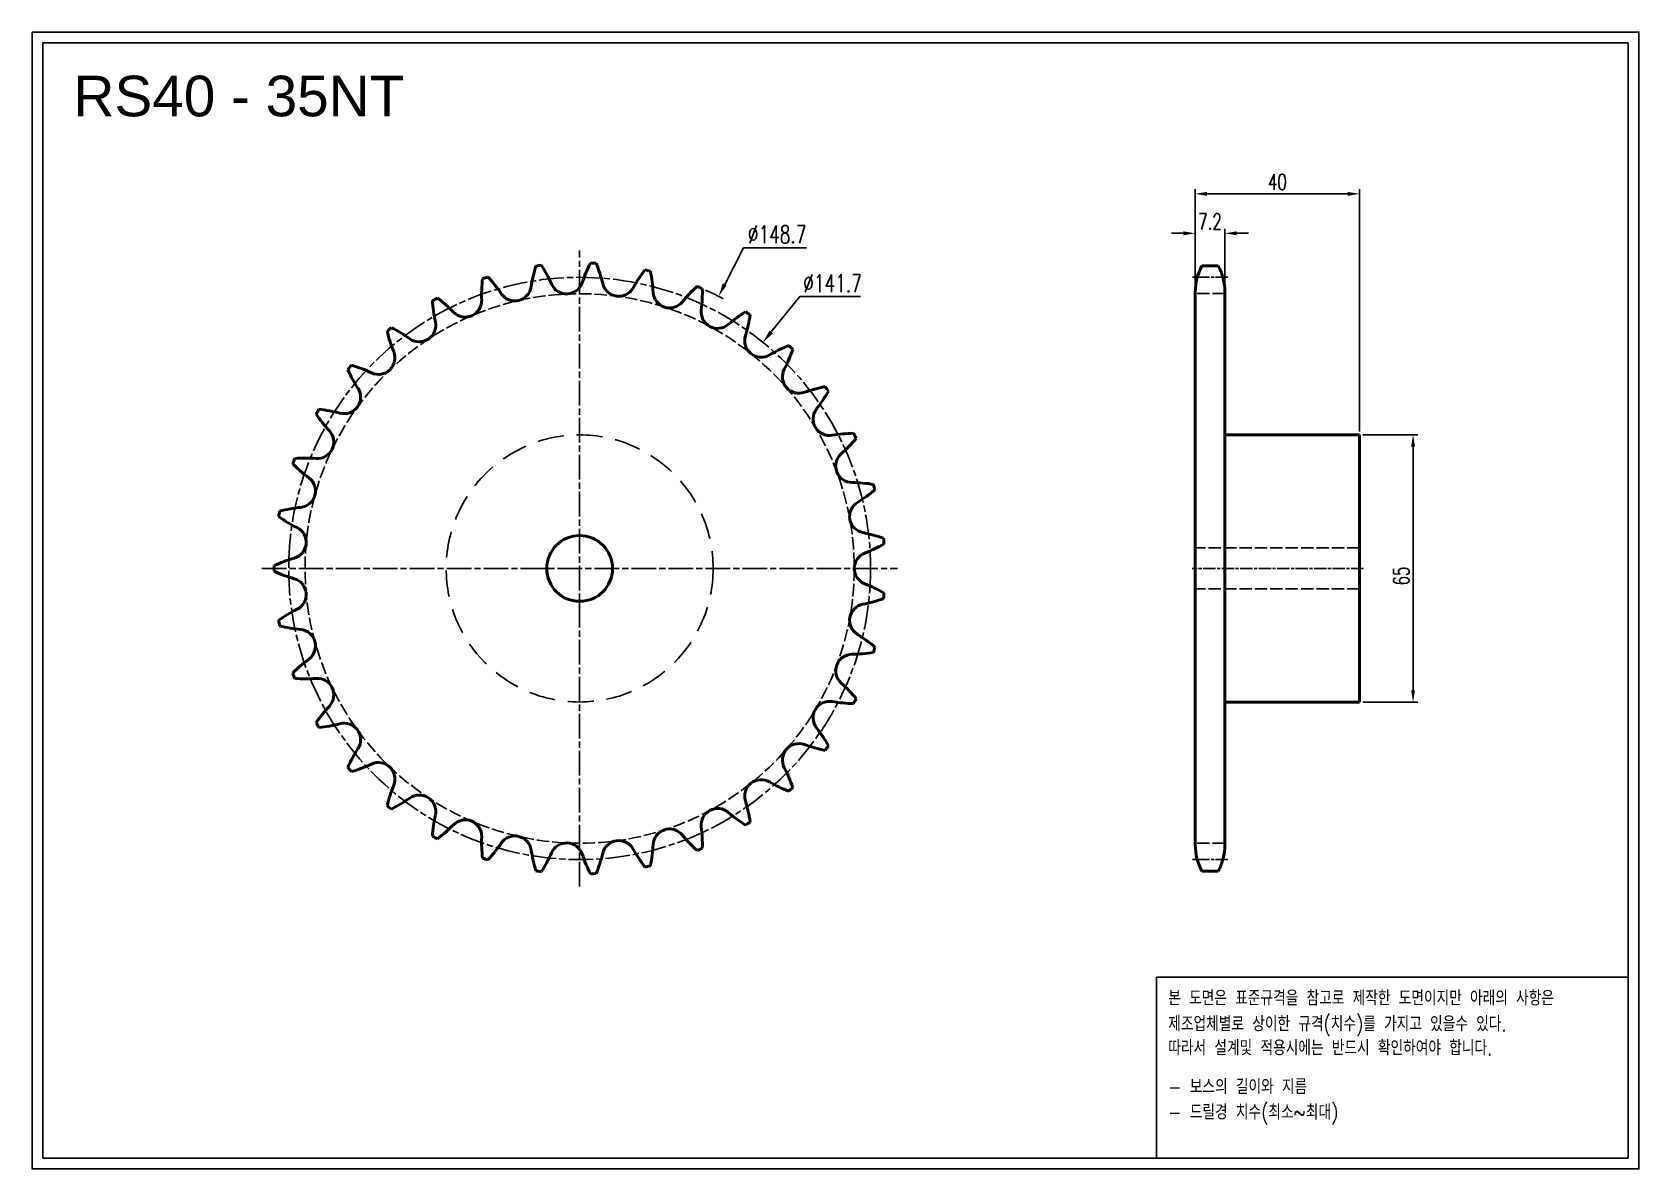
# Model space of a CAD drawing. Header units: millimetres. Extents: x -19735 to -19344, y 1699 to 1976.
import ezdxf

# ---------------------------------------------------------------- set-up
doc = ezdxf.new("R2010")
doc.units = ezdxf.units.MM
for name, pattern in [('AM_ISO02W050', [7.5, 6, -1.5]), ('AM_ISO02W050x2', [3.75, 3, -0.75]), ('AM_ISO08W050', [18, 12, -1.5, 3, -1.5]), ('AM_ISO08W050x2', [9, 6, -0.75, 1.5, -0.75]), ('HIDDEN', [9.525, 6.35, -3.175])]:
    doc.linetypes.add(name, pattern=pattern)
for name, color, linetype, lineweight in [('AM_0N', 7, 'Continuous', 50), ('AM_3N', 6, 'AM_ISO02W050', 25), ('AM_7', 4, 'AM_ISO08W050', 25), ('AM_7N', 4, 'AM_ISO08W050', 25)]:
    doc.layers.add(name, color=color, linetype=linetype, lineweight=lineweight)
doc.layers.add('HL', color=2, linetype='HIDDEN')
doc.layers.add('S-DIM', color=7, linetype='Continuous')
doc.styles.add('HAN', font='ROMANS.shx', dxfattribs={"width": 0.7, "bigfont": 'whgtxt.shx'})
doc.styles.add('HSG', font='SIMPLEX.shx', dxfattribs={"width": 0.7, "bigfont": 'HSG.shx'})
doc.styles.get("Standard").update_dxf_attribs({"font": 'arial.ttf'})
doc.dimstyles.new('APP4', dxfattribs={"dimscale": 1.6, "dimtxt": 2.4, "dimasz": 1.8, "dimexe": 0.7, "dimexo": 0.5, "dimgap": 0.6, "dimtad": 1, "dimtoh": 1, "dimdec": 1, "dimrnd": 0.01, "dimzin": 9, "dimdsep": 46, "dimtxsty": 'HSG', "dimcen": 0, "dimclrd": 1, "dimclre": 1, "dimclrt": 256, "dimazin": 2, "dimtp": 1, "dimtm": 1, "dimtfac": 0.5, "dimtdec": 1, "dimtofl": 0, "dimtmove": 0, "dimatfit": 3, "dimfxl": 0, "dimtvp": 1, "dimtolj": 2, "dimlwd": -1, "dimlwe": -1, "dimarcsym": 0})
doc.dimstyles.new('APP8', dxfattribs={"dimscale": 1.8, "dimtxt": 2.4, "dimasz": 1.8, "dimexe": 0.7, "dimexo": 0.5, "dimgap": 0.6, "dimtad": 1, "dimtoh": 1, "dimdec": 1, "dimrnd": 0.01, "dimzin": 9, "dimdsep": 46, "dimtxsty": 'HSG', "dimcen": 0, "dimclrd": 1, "dimclre": 1, "dimclrt": 256, "dimazin": 2, "dimtp": 1, "dimtm": 1, "dimtfac": 0.5, "dimtdec": 1, "dimtofl": 0, "dimtmove": 0, "dimatfit": 3, "dimfxl": 0, "dimtvp": 1, "dimtolj": 2, "dimlwd": -1, "dimlwe": -1, "dimarcsym": 0})

# ---------------------------------------------------------------- blocks, each defined once
blk = doc.blocks.new('*D1')
at = {"layer": 'Defpoints', "color": 0, "transparency": 16777216}
for p in [(-19568.22, 1911.76), (-19635.89, 1779.31)]:
    blk.add_point(p, dxfattribs=at)
at = {"layer": 'S-DIM', "color": 1, "transparency": 16777216}
for p, q in [((-19562.18, 1923.58), (-19566.74, 1914.64)), ((-19546.84, 1923.58), (-19562.18, 1923.58))]:
    blk.add_line(p, q, dxfattribs=at)
blk.add_arc((-19602.05, 1845.53), 74.36, 61.9653, 65.6372, dxfattribs=at)
blk.add_solid([(-19567.22, 1914.89), (-19566.26, 1914.39), (-19568.22, 1911.76)], dxfattribs=at)
at = {"layer": 'S-DIM', "transparency": 16777216, "insert": (-19553.97, 1926.82), "char_height": 4.32, "attachment_point": 5, "style": 'HSG'}
blk.add_mtext('\\A2;∅148.7', dxfattribs=at)
blk = doc.blocks.new('*D2')
at = {"layer": 'Defpoints', "color": 0, "transparency": 16777216}
for p in [(-19557.43, 1900.56), (-19646.67, 1790.51)]:
    blk.add_point(p, dxfattribs=at)
at = {"layer": 'S-DIM', "color": 1, "transparency": 16777216}
for p, q in [((-19548.41, 1911.69), (-19555.39, 1903.07)), ((-19533.65, 1911.69), (-19548.41, 1911.69))]:
    blk.add_line(p, q, dxfattribs=at)
blk.add_solid([(-19555.81, 1903.41), (-19554.97, 1902.73), (-19557.43, 1900.56)], dxfattribs=at)
at = {"layer": 'S-DIM', "transparency": 16777216, "insert": (-19540.49, 1914.93), "char_height": 4.32, "attachment_point": 5, "style": 'HSG'}
blk.add_mtext('\\A2;∅141.7', dxfattribs=at)
blk = doc.blocks.new('*D3')
at = {"layer": 'Defpoints', "color": 0, "transparency": 16777216}
for p in [(-19444.97, 1927.08), (-19452.17, 1912.4), (-19444.97, 1912.4)]:
    blk.add_point(p, dxfattribs=at)
at = {"layer": 'S-DIM', "color": 1, "transparency": 16777216}
for p, q in [((-19455.05, 1927.08), (-19457.93, 1927.08)), ((-19452.17, 1913.2), (-19452.17, 1928.2)), ((-19444.97, 1913.2), (-19444.97, 1928.2)), ((-19442.09, 1927.08), (-19439.21, 1927.08))]:
    blk.add_line(p, q, dxfattribs=at)
for points in [[(-19455.05, 1927.56), (-19455.05, 1926.6), (-19452.17, 1927.08)], [(-19442.09, 1927.56), (-19442.09, 1926.6), (-19444.97, 1927.08)]]:
    blk.add_solid(points, dxfattribs=at)
at = {"layer": 'S-DIM', "transparency": 16777216, "insert": (-19448.57, 1929.96), "char_height": 3.84, "attachment_point": 5, "style": 'HSG'}
blk.add_mtext('\\A2;7.2', dxfattribs=at)
blk = doc.blocks.new('*D4')
at = {"layer": 'Defpoints', "color": 0, "transparency": 16777216}
for p in [(-19412.17, 1936.68), (-19452.17, 1912.4), (-19412.17, 1878.03)]:
    blk.add_point(p, dxfattribs=at)
at = {"layer": 'S-DIM', "color": 1, "transparency": 16777216}
for p, q in [((-19452.17, 1913.2), (-19452.17, 1937.8)), ((-19449.29, 1936.68), (-19415.05, 1936.68)), ((-19412.17, 1878.83), (-19412.17, 1937.8))]:
    blk.add_line(p, q, dxfattribs=at)
for points in [[(-19449.29, 1937.16), (-19449.29, 1936.2), (-19452.17, 1936.68)], [(-19415.05, 1937.16), (-19415.05, 1936.2), (-19412.17, 1936.68)]]:
    blk.add_solid(points, dxfattribs=at)
at = {"layer": 'S-DIM', "transparency": 16777216, "insert": (-19432.17, 1939.56), "char_height": 3.84, "attachment_point": 5, "style": 'HSG'}
blk.add_mtext('\\A2;40', dxfattribs=at)
blk = doc.blocks.new('*D5')
at = {"layer": 'Defpoints', "color": 0, "transparency": 16777216}
for p in [(-19412.17, 1878.03), (-19412.17, 1813.03), (-19399.14, 1813.03)]:
    blk.add_point(p, dxfattribs=at)
at = {"layer": 'S-DIM', "color": 1, "transparency": 16777216}
for p, q in [((-19411.37, 1878.03), (-19398.02, 1878.03)), ((-19399.14, 1875.15), (-19399.14, 1815.91)), ((-19411.37, 1813.03), (-19398.02, 1813.03))]:
    blk.add_line(p, q, dxfattribs=at)
for points in [[(-19399.62, 1875.15), (-19398.66, 1875.15), (-19399.14, 1878.03)], [(-19399.62, 1815.91), (-19398.66, 1815.91), (-19399.14, 1813.03)]]:
    blk.add_solid(points, dxfattribs=at)
at = {"layer": 'S-DIM', "transparency": 16777216, "insert": (-19402.02, 1843.68), "char_height": 3.84, "attachment_point": 5, "rotation": 90, "style": 'HSG'}
blk.add_mtext('\\A2;65', dxfattribs=at)
blk = doc.blocks.new('notice1')
at = {"color": 4}
blk.add_lwpolyline([(-22142.12, 1735.9), (-22053.8, 1735.9), (-22053.8, 1702.07), (-22142.12, 1702.07)], close=True, dxfattribs=at)
at = {"color": 4, "style": 'HAN', "width": 0.8}
for s, p in [('본 도면은 표준규격을 참고로 제작한 도면이지만 아래의 사항은', (-22139.9, 1730.62)), ('제조업체별로 상이한 규격(치수)를 가지고 있을수 있다.', (-22139.9, 1725.78)), ('따라서 설계및 적용시에는 반드시 확인하여야 합니다.', (-22139.9, 1721.28)), ('- 보스의 길이와 지름', (-22139.9, 1714.03)), ('- 드릴경 치수(최소~최대)', (-22139.9, 1709.27))]:
    blk.add_text(s, height=2.7949, dxfattribs=at).set_placement(p)

msp = doc.modelspace()

# ---------------------------------------------------------------- linework, layer by layer
for points in [[(-19735.35, 1976.03), (-19344.17, 1976.03), (-19344.17, 1699.43), (-19735.35, 1699.43)], [(-19732.72, 1973.39), (-19346.8, 1973.39), (-19346.8, 1702.07), (-19732.72, 1702.07)]]:
    msp.add_lwpolyline(points, close=True)
at = {"layer": 'AM_0N'}
for p, q in [((-19450.56, 1919.18), (-19446.59, 1919.18)), ((-19452.17, 1912.78), (-19452.17, 1778.29)), ((-19444.97, 1912.78), (-19444.97, 1778.29)), ((-19444.97, 1878.03), (-19412.17, 1878.03)), ((-19412.17, 1878.03), (-19412.17, 1813.03)), ((-19444.97, 1813.03), (-19412.17, 1813.03)), ((-19450.56, 1771.89), (-19446.59, 1771.89))]:
    msp.add_line(p, q, dxfattribs=at)
msp.add_circle((-19602.05, 1845.53), 8, dxfattribs=at)
for centre, radius, start, end in [((-19578.94, 1908.87), 35.3, 163.1078, 171.5714), ((-19602.05, 1845.53), 74.36, 97.1877, 98.2408), ((-19641.19, 1900.44), 35.3, 23.8571, 32.3208), ((-19568, 1903.73), 35.3, 152.8221, 161.2857), ((-19602.05, 1845.53), 74.36, 86.902, 87.9551), ((-19630.75, 1906.55), 35.3, 13.5714, 22.0351), ((-19558.15, 1896.71), 35.3, 142.5364, 151), ((-19602.05, 1845.53), 74.36, 76.6163, 77.6694), ((-19619.4, 1910.69), 35.3, 3.2857, 11.7494), ((-19438.67, 1912.78), 13.5, 151.7009, 180), ((-19458.47, 1912.78), 13.5, 0, 28.2991), ((-19590.62, 1911.98), 35.3, 173.3935, 181.8571), ((-19602.05, 1845.53), 74.36, 107.4734, 108.5266), ((-19650.36, 1892.57), 35.3, 34.1429, 42.6065), ((-19617.82, 1914.64), 4.01, 214.1429, 351.5714), ((-19605.23, 1916.34), 4.01, 203.8571, 341.2857), ((-19592.54, 1915.77), 4.01, 193.5714, 331), ((-19549.72, 1888.05), 35.3, 132.2506, 140.7143), ((-19602.05, 1845.53), 74.36, 66.3306, 67.3837), ((-19607.48, 1912.74), 35.3, 353, 1.4636), ((-19602.05, 1845.53), 74.36, 117.7592, 118.8123), ((-19602.67, 1912.96), 35.3, 183.6792, 192.1429), ((-19657.98, 1883.19), 35.3, 44.4286, 52.8922), ((-19629.91, 1910.71), 4.01, 224.4286, 1.8571), ((-19580.15, 1912.94), 4.01, 183.2857, 320.7143), ((-19641.1, 1904.69), 4.01, 234.7143, 12.1429), ((-19568.46, 1907.95), 4.01, 173, 310.4286), ((-19542.97, 1878.02), 35.3, 121.9649, 130.4286), ((-19595.4, 1912.63), 35.3, 342.7143, 351.1779), ((-19602.05, 1845.53), 74.36, 56.0449, 57.098), ((-19602.05, 1845.53), 74.36, 128.0449, 129.098), ((-19614.69, 1911.76), 35.3, 193.9649, 202.4286), ((-19663.81, 1872.6), 35.3, 54.7143, 63.1779), ((-19557.86, 1900.95), 4.01, 162.7143, 300.1429), ((-19651.03, 1896.76), 4.01, 245, 22.4286), ((-19538.12, 1866.95), 35.3, 111.6792, 120.1429), ((-19583.52, 1910.36), 35.3, 332.4286, 340.8922), ((-19602.05, 1845.53), 74.36, 45.7592, 46.8123), ((-19602.05, 1845.53), 74.36, 138.3306, 139.3837), ((-19626.32, 1908.44), 35.3, 204.2506, 212.7143), ((-19667.65, 1861.14), 35.3, 65, 73.4636), ((-19548.67, 1892.17), 4.01, 152.4286, 289.8571), ((-19535.32, 1855.19), 35.3, 101.3935, 109.8571), ((-19602.05, 1845.53), 74.36, 35.4734, 36.5266), ((-19659.39, 1887.2), 4.01, 255.2857, 32.7143), ((-19572.24, 1906.01), 35.3, 322.1429, 330.6065), ((-19602.05, 1845.53), 74.36, 148.6163, 149.6694), ((-19637.16, 1903.1), 35.3, 214.5364, 223), ((-19669.38, 1849.17), 35.3, 75.2857, 83.7494), ((-19541.21, 1881.89), 4.01, 142.1429, 279.5714), ((-19665.91, 1876.29), 4.01, 265.5714, 43), ((-19534.67, 1843.12), 35.3, 91.1078, 99.5714), ((-19602.05, 1845.53), 74.36, 25.1877, 26.2408), ((-19561.92, 1899.72), 35.3, 311.8571, 320.3208), ((-19602.05, 1845.53), 74.36, 158.902, 159.9551), ((-19646.87, 1895.9), 35.3, 224.8221, 233.2857), ((-19668.95, 1837.09), 35.3, 85.5714, 94.0351), ((-19535.69, 1870.44), 4.01, 131.8571, 269.2857), ((-19670.38, 1864.39), 4.01, 275.8571, 53.2857), ((-19536.18, 1831.13), 35.3, 80.8221, 89.2857), ((-19602.05, 1845.53), 74.36, 14.902, 15.9551), ((-19552.89, 1891.68), 35.3, 301.5714, 310.0351), ((-19602.05, 1845.53), 74.36, 169.1877, 170.2408), ((-19655.15, 1887.09), 35.3, 235.1078, 243.5714), ((-19666.36, 1825.28), 35.3, 95.8571, 104.3208), ((-19532.31, 1858.19), 4.01, 121.5714, 259), ((-19672.65, 1851.89), 4.01, 286.1429, 63.5714), ((-19539.81, 1819.6), 35.3, 70.5364, 79), ((-19545.44, 1882.16), 35.3, 291.2857, 299.7494), ((-19602.05, 1845.53), 74.36, 4.6163, 5.6694), ((-19661.71, 1814.12), 35.3, 106.1429, 114.6065), ((-19531.17, 1845.53), 4.01, 111.2857, 248.7143), ((-19602.05, 1845.53), 74.36, 179.4734, 180.5266), ((-19661.71, 1876.94), 35.3, 245.3935, 253.8571), ((-19672.65, 1839.18), 4.01, 296.4286, 73.8571), ((-19545.44, 1808.9), 35.3, 60.2506, 68.7143), ((-19602.05, 1845.53), 74.36, 354.3306, 355.3837), ((-19655.15, 1803.98), 35.3, 116.4286, 124.8922), ((-19532.31, 1832.88), 4.01, 101, 238.4286), ((-19539.81, 1871.47), 35.3, 281, 289.4636), ((-19602.05, 1845.53), 74.36, 189.7592, 190.8123), ((-19666.36, 1865.78), 35.3, 255.6792, 264.1429), ((-19670.38, 1826.68), 4.01, 306.7143, 84.1429), ((-19552.89, 1799.38), 35.3, 49.9649, 58.4286), ((-19646.87, 1795.16), 35.3, 126.7143, 135.1779), ((-19535.69, 1820.63), 4.01, 90.7143, 228.1429), ((-19536.18, 1859.94), 35.3, 270.7143, 279.1779), ((-19602.05, 1845.53), 74.36, 344.0449, 345.098), ((-19602.05, 1845.53), 74.36, 200.0449, 201.098), ((-19668.95, 1853.98), 35.3, 265.9649, 274.4286), ((-19665.91, 1814.78), 4.01, 317, 94.4286), ((-19561.92, 1791.35), 35.3, 39.6792, 48.1429), ((-19637.16, 1787.97), 35.3, 137, 145.4636), ((-19541.21, 1809.18), 4.01, 80.4286, 217.8571), ((-19534.67, 1847.95), 35.3, 260.4286, 268.8922), ((-19602.05, 1845.53), 74.36, 333.7592, 334.8123), ((-19602.05, 1845.53), 74.36, 210.3306, 211.3837), ((-19669.38, 1841.9), 35.3, 276.2506, 284.7143), ((-19659.39, 1803.87), 4.01, 327.2857, 104.7143), ((-19572.24, 1785.05), 35.3, 29.3935, 37.8571), ((-19626.32, 1782.63), 35.3, 147.2857, 155.7494), ((-19548.67, 1798.9), 4.01, 70.1429, 207.5714), ((-19535.32, 1835.87), 35.3, 250.1429, 258.6065), ((-19602.05, 1845.53), 74.36, 323.4734, 324.5266), ((-19602.05, 1845.53), 74.36, 220.6163, 221.6694), ((-19667.65, 1829.93), 35.3, 286.5364, 295), ((-19651.03, 1794.3), 4.01, 337.5714, 115), ((-19583.52, 1780.7), 35.3, 19.1078, 27.5714), ((-19614.69, 1779.3), 35.3, 157.5714, 166.0351), ((-19557.86, 1790.12), 4.01, 59.8571, 197.2857), ((-19538.12, 1824.11), 35.3, 239.8571, 248.3208), ((-19602.05, 1845.53), 74.36, 313.1877, 314.2408), ((-19602.05, 1845.53), 74.36, 230.902, 231.9551), ((-19663.81, 1818.47), 35.3, 296.8221, 305.2857), ((-19641.1, 1786.38), 4.01, 347.8571, 125.2857), ((-19595.4, 1778.44), 35.3, 8.8221, 17.2857), ((-19602.67, 1778.11), 35.3, 167.8571, 176.3208), ((-19629.91, 1780.36), 4.01, 358.1429, 135.5714), ((-19568.46, 1783.12), 4.01, 49.5714, 187), ((-19542.97, 1813.04), 35.3, 229.5714, 238.0351), ((-19602.05, 1845.53), 74.36, 302.902, 303.9551), ((-19602.05, 1845.53), 74.36, 241.1877, 242.2408), ((-19657.98, 1807.88), 35.3, 307.1078, 315.5714), ((-19590.62, 1779.08), 35.3, 178.1429, 186.6065), ((-19617.82, 1776.43), 4.01, 8.4286, 145.8571), ((-19580.15, 1778.12), 4.01, 39.2857, 176.7143), ((-19549.72, 1803.02), 35.3, 219.2857, 227.7494), ((-19607.48, 1778.33), 35.3, 358.5364, 7), ((-19650.36, 1798.5), 35.3, 317.3935, 325.8571), ((-19578.94, 1782.19), 35.3, 188.4286, 196.8922), ((-19641.19, 1790.63), 35.3, 327.6792, 336.1429), ((-19605.23, 1774.73), 4.01, 18.7143, 156.1429), ((-19568, 1787.34), 35.3, 198.7143, 207.1779), ((-19630.75, 1784.52), 35.3, 337.9649, 346.4286), ((-19592.54, 1775.3), 4.01, 29, 166.4286), ((-19558.15, 1794.36), 35.3, 209, 217.4636), ((-19619.4, 1780.38), 35.3, 348.2506, 356.7143), ((-19602.05, 1845.53), 74.36, 292.6163, 293.6694), ((-19438.67, 1778.29), 13.5, 180, 208.2991), ((-19458.47, 1778.29), 13.5, 331.7009, 0), ((-19602.05, 1845.53), 74.36, 251.4734, 252.5266), ((-19602.05, 1845.53), 74.36, 282.3306, 283.3837), ((-19602.05, 1845.53), 74.36, 261.7592, 262.8123), ((-19602.05, 1845.53), 74.36, 272.0449, 273.098)]:
    msp.add_arc(centre, radius, start, end, dxfattribs=at)
at = {"layer": 'AM_3N', "linetype": 'AM_ISO02W050x2'}
for p, q in [((-19444.97, 1912.4), (-19452.17, 1912.4)), ((-19444.97, 1778.67), (-19452.17, 1778.67))]:
    msp.add_line(p, q, dxfattribs=at)
at = {"layer": 'AM_3N', "color": 2, "linetype": 'AM_ISO02W050x2'}
for p, q in [((-19412.17, 1850.53), (-19452.17, 1850.53)), ((-19412.17, 1840.53), (-19452.17, 1840.53))]:
    msp.add_line(p, q, dxfattribs=at)
at = {"layer": 'AM_3N', "linetype": 'AM_ISO02W050x2'}
msp.add_circle((-19602.05, 1845.53), 66.86, dxfattribs=at)
at = {"layer": 'AM_7', "linetype": 'AM_ISO08W050x2'}
msp.add_circle((-19602.05, 1845.53), 70.84, dxfattribs=at)
at = {"layer": 'AM_7N', "linetype": 'AM_ISO08W050x2'}
for p, q in [((-19602.05, 1768.17), (-19602.05, 1922.9)), ((-19679.42, 1845.53), (-19524.69, 1845.53))]:
    msp.add_line(p, q, dxfattribs=at)
at = {"layer": 'AM_7N', "linetype": 'AM_ISO08W050x2', "ltscale": 0.5}
for p, q in [((-19444.21, 1916.37), (-19452.94, 1916.37)), ((-19411.23, 1845.53), (-19452.94, 1845.53)), ((-19444.21, 1774.69), (-19452.94, 1774.69))]:
    msp.add_line(p, q, dxfattribs=at)
at = {"layer": 'HL'}
msp.add_circle((-19602.05, 1845.53), 32.5, dxfattribs=at)

# ---------------------------------------------------------------- block references
at = {"xscale": 1.3, "yscale": 1.3, "zscale": 1.3}
msp.add_blockref('notice1', (9323.13, -510.62), dxfattribs=at)

# ---------------------------------------------------------------- texts
msp.add_text('RS40 - 35NT', height=9.8784).set_placement((-19725.28, 1955.55))

# ---------------------------------------------------------------- dimensions: what is measured, and where the dimension line sits
at = {"layer": 'S-DIM'}
dim = msp.add_linear_dim(base=(-19412.17, 1936.68), p1=(-19452.17, 1912.4), p2=(-19412.17, 1878.03), dimstyle='APP4', dxfattribs=at)
dim.commit()
dim.dimension.update_dxf_attribs({"geometry": '*D4', "text_midpoint": (-19432.17, 1939.56)})
dim = msp.add_linear_dim(base=(-19444.97, 1927.08), p1=(-19452.17, 1912.4), p2=(-19444.97, 1912.4), dimstyle='APP4', dxfattribs=at)
dim.commit()
dim.dimension.update_dxf_attribs({"geometry": '*D3', "text_midpoint": (-19448.57, 1927.08), "dimtype": 128})
at = {"layer": 'S-DIM', "color": 3}
for p1, p2, picture, middle in [((-19635.89, 1779.31), (-19568.22, 1911.76), '*D1', (-19553.97, 1923.58)), ((-19646.67, 1790.51), (-19557.43, 1900.56), '*D2', (-19540.49, 1911.69))]:
    dim = msp.add_diameter_dim_2p(p1=p1, p2=p2, dimstyle='APP8', dxfattribs=at)
    dim.commit()
    dim.dimension.update_dxf_attribs({"geometry": picture, "text_midpoint": middle, "dimtype": 131})
at = {"layer": 'S-DIM'}
dim = msp.add_linear_dim(base=(-19399.14, 1813.03), p1=(-19412.17, 1878.03), p2=(-19412.17, 1813.03), angle=90, dimstyle='APP4', dxfattribs=at)
dim.commit()
dim.dimension.update_dxf_attribs({"geometry": '*D5', "text_midpoint": (-19399.14, 1843.68), "dimtype": 128})

doc.saveas('drawing.dxf')
